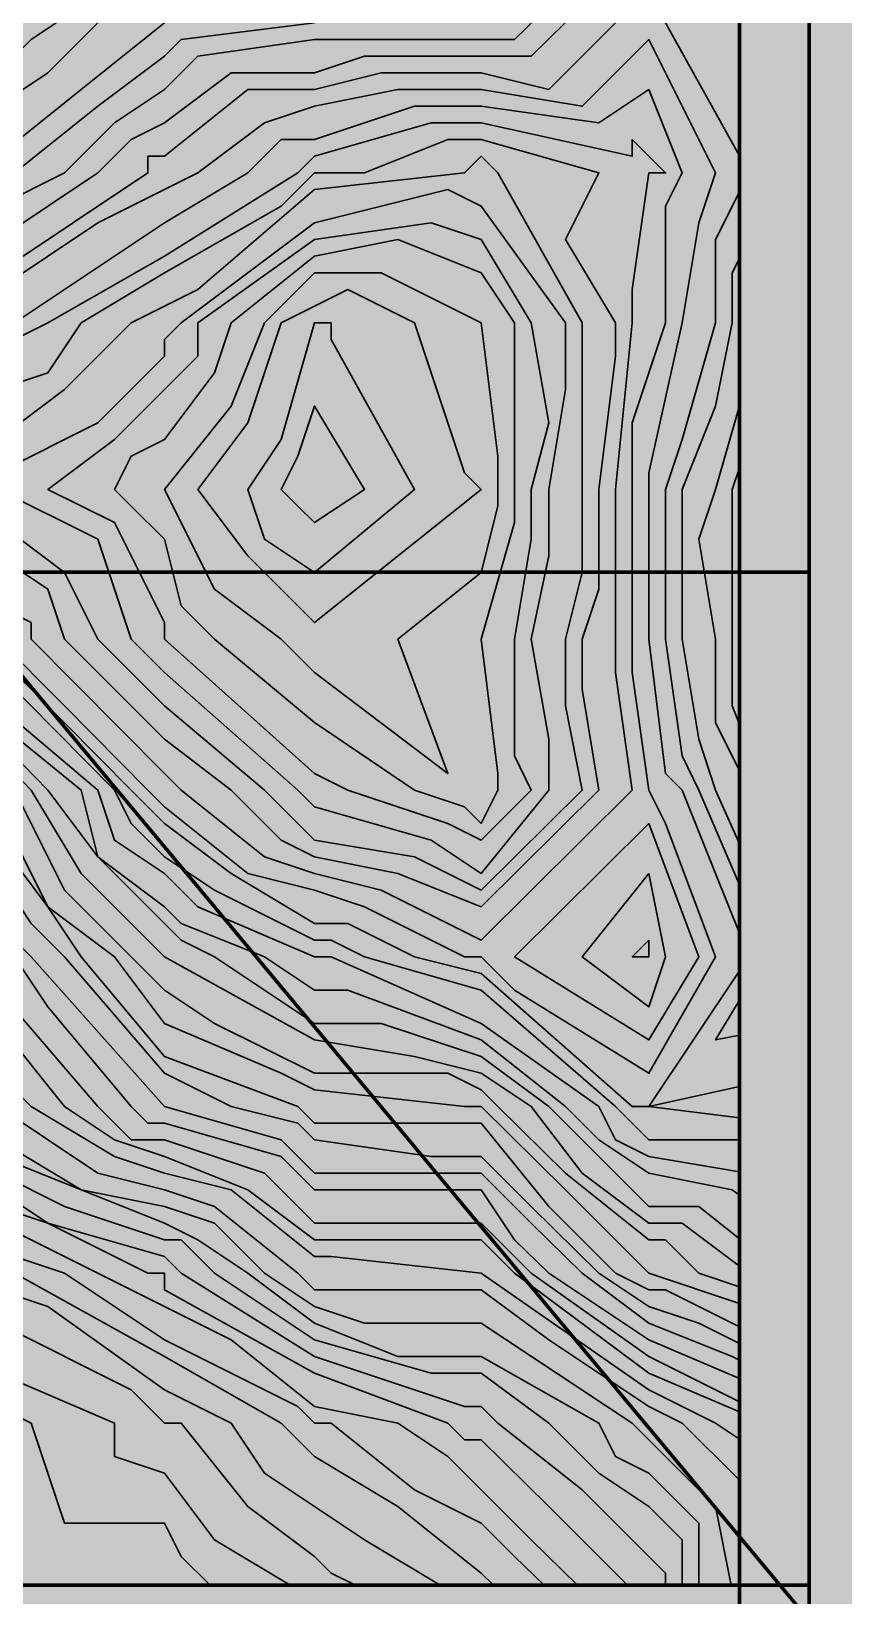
# Model space of a CAD drawing. Header units: millimetres. Extents: x 401 to 30661, y 2016 to 22119.
# Drawn here: x 8437 to 9600, y 10651 to 12890 of the extents above; entities that cross this region are included whole.
import ezdxf

# ---------------------------------------------------------------- set-up
doc = ezdxf.new("R2010")
doc.units = ezdxf.units.MM
doc.layers.add('3RD', color=140, linetype='Continuous', lineweight=25, true_color=0x7debff)
doc.layers.add('4TH DETAILS', color=125, linetype='Continuous', lineweight=15, true_color=0x39ffb0)
doc.layers.add('BACKGROUND', color=7, linetype='Continuous', true_color=0x000000)
for name, color, linetype, lineweight, true_color, transparency in [('GLOW-CYAN', 7, 'Continuous', 100, 0x7debff, 0.8), ('GLOW-CYAN-2', 7, 'Continuous', 50, 0x7debff, 0.8), ('GLOW-EMERALD-2', 7, 'Continuous', 30, 0x39ffb0, 0.8)]:
    doc.layers.add(name, color=color, linetype=linetype, lineweight=lineweight, true_color=true_color, transparency=transparency)
doc.layers.add('LAYOUT', color=83, linetype='Continuous', lineweight=50, true_color=0x7debff, plot=False)

msp = doc.modelspace()

# ---------------------------------------------------------------- hatches: boundary and pattern name
at = {"layer": 'BACKGROUND'}
h = msp.add_hatch(color=256, dxfattribs=at)
h.dxf.hatch_style = 1
h.paths.add_polyline_path([(400.723, 2015.745), (30660.634, 2015.745), (30660.634, 22119.328), (400.723, 22119.328)])

# ---------------------------------------------------------------- linework, layer by layer
at = {"layer": '3RD'}
msp.add_lwpolyline([(2050.723, 10665.853), (9450.723, 10665.853), (9450.723, 15015.853), (2050.723, 15015.853)], close=True, dxfattribs=at)
at = {"layer": '4TH DETAILS'}
for points in [[(2050.723, 10665.853), (9450.723, 10665.853), (9450.723, 15015.853), (2050.723, 15015.853)], [(9009.782, 12616.023), (8842.864, 12592.178), (8675.947, 12472.951), (8675.947, 12425.26), (8628.256, 12377.569), (8556.72, 12306.033), (8461.339, 12234.497), (8556.72, 12186.807), (8628.256, 12043.734), (8628.256, 12019.889), (8842.864, 11827.723), (8890.555, 11803.878), (9033.627, 11756.187), (9081.318, 11732.342), (9152.854, 11803.878), (9129.009, 11852.971), (9129.009, 12019.889), (9152.854, 12162.961), (9152.854, 12234.497), (9178.102, 12329.879), (9152.854, 12472.951), (9081.318, 12592.178)], [(8842.864, 12568.332), (8723.638, 12472.951), (8699.792, 12401.415), (8628.256, 12306.033), (8580.565, 12282.188), (8556.72, 12234.497), (8580.565, 12210.652), (8628.256, 12162.961), (8652.102, 12067.58), (8699.792, 12019.889), (8842.864, 11900.662), (8985.937, 11803.878), (9057.473, 11780.033), (9081.318, 11756.187), (9105.163, 11803.878), (9105.163, 11827.723), (9081.318, 12019.889), (9129.009, 12186.807), (9129.009, 12234.497), (9129.009, 12306.033), (9129.009, 12472.951), (9081.318, 12544.487), (8962.091, 12592.178)], [(8938.246, 12544.487), (9081.318, 12472.951), (9105.163, 12282.188), (9105.163, 12234.497), (9105.163, 12210.652), (9081.318, 12115.27), (8962.091, 12019.889), (9033.627, 11827.723), (8842.864, 11972.198), (8795.174, 12019.889), (8699.792, 12091.425), (8628.256, 12234.497), (8723.638, 12353.724), (8771.328, 12472.951), (8842.864, 12544.487)], [(8842.864, 12496.796), (8795.174, 12472.951), (8747.483, 12329.879), (8675.947, 12234.497), (8747.483, 12139.116), (8842.864, 12043.734), (9081.318, 12234.497), (9057.473, 12258.343), (8985.937, 12472.951), (8890.555, 12520.642)], [(8866.71, 12472.951), (8842.864, 12472.951), (8795.174, 12306.033), (8747.483, 12234.497), (8771.328, 12162.961), (8842.864, 12115.27), (8985.937, 12234.497), (8866.71, 12449.105)], [(8819.019, 12282.188), (8795.174, 12234.497), (8819.019, 12210.652), (8842.864, 12186.807), (8914.401, 12234.497), (8842.864, 12353.724)], [(9321.174, 11756.187), (9129.009, 11565.424), (9321.174, 11446.198), (9392.71, 11565.424)], [(9321.174, 11684.651), (9225.793, 11565.424), (9321.174, 11493.888), (9345.02, 11565.424)], [(9321.174, 11589.27), (9297.329, 11565.424), (9321.174, 11565.424)]]:
    msp.add_lwpolyline(points, close=True, dxfattribs=at)
for points in [[(8842.864, 12902.167), (8652.102, 12878.322), (8628.256, 12854.477), (8532.875, 12782.941), (8413.648, 12687.559), (8389.803, 12663.714), (8365.957, 12663.714), (8151.349, 12663.714), (8127.504, 12663.714), (8103.658, 12687.559), (7935.338, 12759.095), (7744.575, 12878.322), (7696.884, 12878.322), (7577.658, 12926.013)], [(7696.884, 12926.013), (7935.338, 12782.941), (8151.349, 12711.404), (8365.957, 12711.404), (8389.803, 12711.404), (8509.029, 12806.786), (8628.256, 12902.167)], [(7744.575, 12926.013), (7935.338, 12806.786), (8103.658, 12735.25), (8151.349, 12735.25), (8342.112, 12735.25), (8389.803, 12782.941), (8461.339, 12830.631), (8556.72, 12926.013)], [(7792.266, 12926.013), (7935.338, 12830.631), (8078.41, 12782.941), (8151.349, 12759.095), (8318.267, 12782.941), (8389.803, 12830.631), (8437.493, 12878.322), (8509.029, 12926.013)], [(9297.329, 12926.013), (9178.102, 12806.786), (9081.318, 12830.631), (8938.246, 12830.631), (8842.864, 12806.786), (8747.483, 12806.786), (8628.256, 12711.404), (8604.411, 12711.404), (8604.411, 12687.559), (8389.803, 12544.487)], [(9225.793, 12926.013), (9152.854, 12854.477), (9081.318, 12854.477), (8914.401, 12854.477), (8842.864, 12830.631), (8723.638, 12830.631), (8628.256, 12759.095), (8580.565, 12735.25), (8532.875, 12687.559), (8389.803, 12592.178)], [(9178.102, 12926.013), (9129.009, 12878.322), (9081.318, 12878.322), (8890.555, 12878.322), (8842.864, 12878.322), (8675.947, 12854.477), (8628.256, 12806.786), (8556.72, 12759.095), (8485.184, 12687.559), (8389.803, 12639.868)], [(9450.723, 12711.902), (9345.02, 12902.167)], [(9450.723, 11599.234), (9416.556, 11684.651), (9368.865, 11803.878), (9345.02, 11827.723), (9321.174, 12019.889), (9321.174, 12234.497), (9321.174, 12258.343), (9368.865, 12472.951), (9392.71, 12616.023), (9416.556, 12687.559), (9321.174, 12878.322), (9225.793, 12782.941), (9081.318, 12806.786), (8962.091, 12806.786), (8842.864, 12782.941), (8771.328, 12759.095), (8675.947, 12687.559), (8628.256, 12663.714), (8532.875, 12616.023), (8389.803, 12520.642)], [(8413.648, 12472.951), (8628.256, 12616.023), (8747.483, 12687.559), (8795.174, 12735.25), (8842.864, 12735.25), (8985.937, 12782.941), (9081.318, 12782.941), (9249.638, 12759.095), (9321.174, 12806.786), (9368.865, 12687.559), (9345.02, 12639.868), (9345.02, 12472.951), (9297.329, 12329.879), (9297.329, 12234.497), (9297.329, 12019.889), (9297.329, 11972.198), (9321.174, 11803.878), (9345.02, 11756.187), (9416.556, 11565.424), (9321.174, 11398.507), (9129.009, 11517.734), (9081.318, 11565.424), (9057.473, 11565.424), (8914.401, 11636.961), (8842.864, 11660.806), (8747.483, 11684.651), (8628.256, 11780.033), (8604.411, 11803.878), (8485.184, 11924.508), (8389.803, 12019.889)], [(8413.648, 12449.105), (8461.339, 12472.951), (8628.256, 12568.332), (8819.019, 12687.559), (8842.864, 12711.404), (9009.782, 12759.095), (9081.318, 12759.095), (9297.329, 12711.404), (9297.329, 12735.25), (9345.02, 12687.559), (9321.174, 12687.559), (9297.329, 12520.642), (9297.329, 12496.796), (9297.329, 12472.951), (9273.484, 12234.497), (9273.484, 12043.734), (9273.484, 12019.889), (9273.484, 11972.198), (9297.329, 11803.878), (9081.318, 11589.27), (8938.246, 11660.806), (8842.864, 11684.651), (8771.328, 11708.497), (8652.102, 11803.878), (8628.256, 11827.723), (8437.493, 12019.889), (8437.493, 12043.734), (8389.803, 12067.58)], [(8389.803, 12139.116), (8461.339, 12091.425), (8485.184, 12019.889), (8628.256, 11876.817), (8723.638, 11803.878), (8795.174, 11732.342), (8842.864, 11708.497), (8962.091, 11684.651), (9081.318, 11636.961), (9249.638, 11803.878), (9225.793, 11948.353), (9225.793, 12019.889), (9249.638, 12091.425), (9249.638, 12234.497), (9273.484, 12425.26), (9273.484, 12472.951), (9201.948, 12592.178), (9249.638, 12687.559), (9081.318, 12735.25), (9033.627, 12735.25), (8914.401, 12687.559), (8842.864, 12687.559), (8795.174, 12639.868), (8628.256, 12544.487), (8509.029, 12472.951), (8461.339, 12401.415), (8389.803, 12377.569)], [(8389.803, 12186.807), (8485.184, 12115.27), (8532.875, 12019.889), (8628.256, 11924.508), (8771.328, 11803.878), (8819.019, 11756.187), (8842.864, 11732.342), (8985.937, 11708.497), (9081.318, 11660.806), (9225.793, 11803.878), (9201.948, 11924.508), (9201.948, 12019.889), (9225.793, 12115.27), (9225.793, 12234.497), (9225.793, 12401.415), (9225.793, 12472.951), (9105.163, 12687.559), (9081.318, 12711.404), (9057.473, 12687.559), (8842.864, 12663.714), (8675.947, 12520.642), (8628.256, 12496.796), (8580.565, 12472.951), (8485.184, 12377.569), (8389.803, 12306.033)], [(8389.803, 12234.497), (8532.875, 12162.961), (8580.565, 12019.889), (8628.256, 11972.198), (8819.019, 11803.878), (8842.864, 11780.033), (9009.782, 11732.342), (9081.318, 11684.651), (9178.102, 11803.878), (9178.102, 11876.817), (9152.854, 12019.889), (9178.102, 12139.116), (9178.102, 12234.497), (9201.948, 12377.569), (9201.948, 12472.951), (9081.318, 12639.868), (9033.627, 12663.714), (8842.864, 12616.023), (8652.102, 12472.951), (8628.256, 12449.105), (8628.256, 12425.26), (8532.875, 12329.879), (8389.803, 12258.343)], [(9450.723, 11668.516), (9392.71, 11803.878), (9368.865, 11852.971), (9345.02, 12019.889), (9345.02, 12210.652), (9345.02, 12234.497), (9368.865, 12306.033), (9416.556, 12472.951), (9416.556, 12592.178), (9450.723, 12660.511)], [(9450.723, 11727.003), (9416.556, 11803.878), (9392.71, 11876.817), (9368.865, 12019.889), (9368.865, 12186.807), (9368.865, 12234.497), (9416.556, 12353.724), (9440.401, 12472.951), (9440.401, 12544.487), (9450.723, 12565.13)], [(9450.723, 11831.324), (9416.556, 11900.662), (9416.556, 12019.889), (9392.71, 12162.961), (9416.556, 12234.497), (9450.723, 12354.081)], [(9450.723, 11898.4), (9440.401, 11924.508), (9440.401, 12019.889), (9440.401, 12115.27), (9440.401, 12234.497), (9450.723, 12265.462)], [(8389.803, 11996.044), (8580.565, 11803.878), (8604.411, 11780.033), (8628.256, 11756.187), (8723.638, 11684.651), (8842.864, 11613.115), (8890.555, 11613.115), (8985.937, 11565.424), (9081.318, 11541.579), (9297.329, 11350.816), (9321.174, 11350.816), (9450.723, 11334.623)], [(8389.803, 11972.198), (8556.72, 11803.878), (8580.565, 11756.187), (8628.256, 11708.497), (8699.792, 11660.806), (8842.864, 11589.27), (8866.71, 11589.27), (8914.401, 11565.424), (9081.318, 11517.734), (9273.484, 11350.816), (9297.329, 11326.971), (9321.174, 11303.125), (9450.723, 11303.125)], [(8389.803, 11924.508), (8532.875, 11803.878), (8556.72, 11732.342), (8628.256, 11684.651), (8675.947, 11636.961), (8842.864, 11565.424), (8866.71, 11565.424), (9081.318, 11470.043), (9249.638, 11350.816), (9273.484, 11303.125), (9321.174, 11279.28), (9450.723, 11257.689)], [(8389.803, 11900.662), (8509.029, 11803.878), (8532.875, 11708.497), (8628.256, 11636.961), (8652.102, 11613.115), (8771.328, 11565.424), (8842.864, 11517.734), (8890.555, 11517.734), (9081.318, 11446.198), (9201.948, 11350.816), (9249.638, 11303.125), (9321.174, 11255.435), (9440.401, 11231.589), (9450.723, 11223.848)], [(8389.803, 11876.817), (8461.339, 11803.878), (8532.875, 11708.497), (8628.256, 11613.115), (8652.102, 11589.27), (8699.792, 11565.424), (8842.864, 11470.043), (8938.246, 11470.043), (9081.318, 11422.352), (9178.102, 11350.816), (9249.638, 11279.28), (9321.174, 11207.744), (9392.71, 11207.744), (9450.723, 11161.334)], [(9450.723, 11122.506), (9368.865, 11183.899), (9321.174, 11183.899), (9225.793, 11255.435), (9152.854, 11350.816), (9081.318, 11398.507), (8985.937, 11422.352), (8842.864, 11446.198), (8628.256, 11565.424), (8509.029, 11684.651), (8437.493, 11803.878), (8389.803, 11852.971)], [(9450.723, 11093.025), (9392.71, 11112.363), (9345.02, 11160.053), (9321.174, 11160.053), (9201.948, 11255.435), (9105.163, 11350.816), (9081.318, 11374.662), (9033.627, 11398.507), (8842.864, 11398.507), (8699.792, 11470.043), (8628.256, 11517.734), (8580.565, 11565.424), (8485.184, 11660.806), (8413.648, 11803.878)], [(9450.723, 11069.18), (9321.174, 11112.363), (9201.948, 11231.589), (9081.318, 11350.816), (9057.473, 11350.816), (8842.864, 11374.662), (8795.174, 11398.507), (8628.256, 11470.043), (8556.72, 11565.424), (8461.339, 11636.961), (8389.803, 11780.033)], [(9450.723, 11035.666), (9345.02, 11088.517), (9321.174, 11088.517), (9273.484, 11112.363), (9178.102, 11207.744), (9081.318, 11326.971), (9057.473, 11326.971), (8842.864, 11326.971), (8819.019, 11350.816), (8628.256, 11422.352), (8509.029, 11565.424), (8461.339, 11636.961), (8389.803, 11732.342)], [(9450.723, 11011.82), (9392.71, 11040.827), (9321.174, 11064.672), (9249.638, 11112.363), (9152.854, 11207.744), (9081.318, 11279.28), (9009.782, 11279.28), (8842.864, 11303.125), (8819.019, 11326.971), (8723.638, 11350.816), (8628.256, 11398.507), (8485.184, 11565.424), (8437.493, 11613.115), (8389.803, 11684.651)], [(9450.723, 10987.975), (9440.401, 10993.136), (9321.174, 11040.827), (9225.793, 11112.363), (9152.854, 11183.899), (9081.318, 11255.435), (8985.937, 11255.435), (8842.864, 11255.435), (8795.174, 11303.125), (8628.256, 11350.816), (8437.493, 11565.424), (8413.648, 11589.27)], [(9450.723, 10961.46), (9321.174, 11016.981), (9178.102, 11112.363), (9129.009, 11160.053), (9081.318, 11231.589), (8962.091, 11231.589), (8842.864, 11231.589), (8795.174, 11279.28), (8628.256, 11326.971), (8604.411, 11326.971), (8580.565, 11350.816), (8461.339, 11493.888), (8413.648, 11565.424)], [(9450.723, 11379.605), (9321.174, 11350.816), (9450.723, 11545.139)], [(9450.723, 10928.362), (9321.174, 10993.136), (9152.854, 11112.363), (9105.163, 11160.053), (9081.318, 11183.899), (8914.401, 11183.899), (8842.864, 11183.899), (8771.328, 11255.435), (8628.256, 11303.125), (8580.565, 11303.125), (8532.875, 11350.816), (8389.803, 11517.734)], [(9450.723, 11453.031), (9416.556, 11446.198), (9450.723, 11503.142)], [(9450.723, 10913.77), (9321.174, 10969.29), (9129.009, 11112.363), (9105.163, 11136.208), (9081.318, 11160.053), (8890.555, 11160.053), (8842.864, 11160.053), (8747.483, 11231.589), (8628.256, 11279.28), (8556.72, 11303.125), (8485.184, 11350.816), (8389.803, 11470.043)], [(9450.723, 10874.976), (9416.556, 10897.754), (9321.174, 10945.445), (9081.318, 11112.363), (8866.71, 11136.208), (8842.864, 11136.208), (8723.638, 11231.589), (8628.256, 11255.435), (8556.72, 11279.28), (8437.493, 11350.816), (8389.803, 11398.507)], [(9450.723, 10815.897), (9368.865, 10897.754), (9321.174, 10921.6), (9178.102, 11016.981), (9081.318, 11088.517), (8866.71, 11088.517), (8842.864, 11088.517), (8819.019, 11112.363), (8699.792, 11207.744), (8628.256, 11231.589), (8532.875, 11255.435), (8389.803, 11350.816)], [(8389.803, 11303.125), (8509.029, 11231.589), (8628.256, 11207.744), (8699.792, 11183.899), (8771.328, 11112.363), (8842.864, 11064.672), (8914.401, 11040.827), (9081.318, 11040.827), (9297.329, 10897.754), (9321.174, 10873.909), (9416.556, 10778.528), (9439.091, 10665.853)], [(8389.803, 11279.28), (8509.029, 11231.589), (8628.256, 11183.899), (8675.947, 11160.053), (8747.483, 11112.363), (8842.864, 11040.827), (8962.091, 10993.136), (9081.318, 10993.136), (9249.638, 10897.754), (9273.484, 10850.064), (9321.174, 10826.218), (9392.71, 10754.682), (9392.71, 10665.853)], [(8389.803, 11255.435), (8485.184, 11207.744), (8628.256, 11160.053), (8652.102, 11160.053), (8699.792, 11112.363), (8842.864, 11016.981), (9009.782, 10969.29), (9081.318, 10969.29), (9178.102, 10897.754), (9249.638, 10826.218), (9321.174, 10778.528), (9368.865, 10730.837), (9368.865, 10665.853)], [(8389.803, 11231.589), (8461.339, 11183.899), (8628.256, 11136.208), (8652.102, 11112.363), (8842.864, 10993.136), (9057.473, 10921.6), (9081.318, 10921.6), (9105.163, 10897.754), (9225.793, 10802.373), (9321.174, 10706.991), (9345.02, 10683.146), (9345.02, 10665.853)], [(9290.776, 10665.853), (9178.102, 10778.528), (9081.318, 10873.909), (9057.473, 10873.909), (9033.627, 10897.754), (8842.864, 10969.29), (8628.256, 11088.517), (8628.256, 11112.363), (8604.411, 11112.363), (8461.339, 11183.899), (8389.803, 11207.744), (8175.194, 11112.363), (8151.349, 11112.363), (8054.565, 10993.136), (7959.183, 10897.754), (7935.338, 10873.909), (7863.802, 10730.837), (7696.884, 10683.146), (7482.276, 10706.991), (7339.204, 10802.373), (7243.823, 10850.064), (7219.977, 10850.064), (7196.132, 10897.754)], [(9219.112, 10665.853), (9152.854, 10730.837), (9081.318, 10802.373), (9033.627, 10850.064), (8962.091, 10897.754), (8842.864, 10921.6), (8723.638, 11016.981), (8628.256, 11064.672), (8532.875, 11112.363), (8437.493, 11160.053), (8389.803, 11183.899), (8246.73, 11112.363), (8199.04, 11088.517), (8151.349, 11064.672), (8078.41, 10969.29), (7983.029, 10897.754), (7935.338, 10826.218), (7863.802, 10730.837), (7755.496, 10665.853)], [(9171.357, 10665.853), (9129.009, 10706.991), (9081.318, 10754.682), (8985.937, 10802.373), (8866.71, 10897.754), (8842.864, 10897.754), (8819.019, 10921.6), (8628.256, 11016.981), (8485.184, 11112.363), (8413.648, 11136.208), (8389.803, 11160.053), (8294.421, 11112.363), (8222.885, 11040.827), (8151.349, 11040.827), (8078.41, 10969.29), (8006.874, 10897.754), (7935.338, 10778.528), (7887.647, 10706.991), (7805.371, 10665.853)], [(9098.611, 10665.853), (9081.318, 10683.146), (8962.091, 10778.528), (8842.864, 10850.064), (8819.019, 10873.909), (8795.174, 10897.754), (8628.256, 10993.136), (8413.648, 11112.363), (8389.803, 11112.363), (8389.803, 11136.208), (8365.957, 11112.363), (8246.73, 11016.981), (8151.349, 10993.136), (8103.658, 10945.445), (8054.565, 10897.754), (7935.338, 10730.837), (7911.493, 10683.146), (7859.614, 10665.853)], [(9022.706, 10665.853), (8914.401, 10730.837), (8842.864, 10778.528), (8771.328, 10826.218), (8723.638, 10897.754), (8628.256, 10945.445), (8461.339, 11064.672), (8389.803, 11088.517), (8294.421, 10993.136), (8151.349, 10969.29), (8127.504, 10921.6), (8078.41, 10897.754), (7935.338, 10683.146), (7911.493, 10683.146), (7911.493, 10665.853)], [(8901.295, 10665.853), (8866.71, 10683.146), (8842.864, 10706.991), (8747.483, 10778.528), (8652.102, 10897.754), (8628.256, 10897.754), (8580.565, 10945.445), (8389.803, 11040.827), (8318.267, 10969.29), (8151.349, 10945.445), (8127.504, 10921.6), (8127.504, 10897.754), (7983.029, 10730.837), (7961.368, 10665.853)], [(8808.098, 10665.853), (8699.792, 10730.837), (8628.256, 10826.218), (8556.72, 10850.064), (8556.72, 10897.754), (8389.803, 10969.29), (8342.112, 10945.445), (8151.349, 10897.754), (8103.658, 10850.064), (8056.251, 10665.853)], [(8693.24, 10665.853), (8652.102, 10706.991), (8628.256, 10754.682), (8485.184, 10754.682), (8437.493, 10897.754), (8389.803, 10921.6), (8365.957, 10897.754), (8270.576, 10897.754), (8151.349, 10778.528), (8128.814, 10665.853)]]:
    msp.add_lwpolyline(points, dxfattribs=at)
at = {"layer": 'GLOW-CYAN'}
msp.add_line((9550.723, 15014.575), (9550.723, 6214.575), dxfattribs=at)
for points in [[(5800.723, 15115.853), (9550.723, 10615.853)], [(9450.723, 6115.853), (9450.723, 15115.853)], [(9550.723, 6115.853), (9550.723, 15115.853)], [(9550.723, 6115.853), (9550.723, 15115.853)], [(550.723, 12115.853), (9550.723, 12115.853)], [(550.723, 10665.853), (9550.723, 10665.853)]]:
    msp.add_lwpolyline(points, dxfattribs=at)
msp.add_lwpolyline([(18550.723, 15115.853), (9550.723, 15115.853), (9550.723, 6115.853), (18550.723, 6115.853)], close=True, dxfattribs=at)
at = {"layer": 'GLOW-CYAN-2'}
msp.add_lwpolyline([(2050.723, 10665.853), (9450.723, 10665.853), (9450.723, 15015.853), (2050.723, 15015.853)], close=True, dxfattribs=at)
at = {"layer": 'GLOW-EMERALD-2'}
for points in [[(2050.723, 10665.853), (9450.723, 10665.853), (9450.723, 15015.853), (2050.723, 15015.853)], [(9009.782, 12616.023), (8842.864, 12592.178), (8675.947, 12472.951), (8675.947, 12425.26), (8628.256, 12377.569), (8556.72, 12306.033), (8461.339, 12234.497), (8556.72, 12186.807), (8628.256, 12043.734), (8628.256, 12019.889), (8842.864, 11827.723), (8890.555, 11803.878), (9033.627, 11756.187), (9081.318, 11732.342), (9152.854, 11803.878), (9129.009, 11852.971), (9129.009, 12019.889), (9152.854, 12162.961), (9152.854, 12234.497), (9178.102, 12329.879), (9152.854, 12472.951), (9081.318, 12592.178)], [(8842.864, 12568.332), (8723.638, 12472.951), (8699.792, 12401.415), (8628.256, 12306.033), (8580.565, 12282.188), (8556.72, 12234.497), (8580.565, 12210.652), (8628.256, 12162.961), (8652.102, 12067.58), (8699.792, 12019.889), (8842.864, 11900.662), (8985.937, 11803.878), (9057.473, 11780.033), (9081.318, 11756.187), (9105.163, 11803.878), (9105.163, 11827.723), (9081.318, 12019.889), (9129.009, 12186.807), (9129.009, 12234.497), (9129.009, 12306.033), (9129.009, 12472.951), (9081.318, 12544.487), (8962.091, 12592.178)], [(8938.246, 12544.487), (9081.318, 12472.951), (9105.163, 12282.188), (9105.163, 12234.497), (9105.163, 12210.652), (9081.318, 12115.27), (8962.091, 12019.889), (9033.627, 11827.723), (8842.864, 11972.198), (8795.174, 12019.889), (8699.792, 12091.425), (8628.256, 12234.497), (8723.638, 12353.724), (8771.328, 12472.951), (8842.864, 12544.487)], [(8842.864, 12496.796), (8795.174, 12472.951), (8747.483, 12329.879), (8675.947, 12234.497), (8747.483, 12139.116), (8842.864, 12043.734), (9081.318, 12234.497), (9057.473, 12258.343), (8985.937, 12472.951), (8890.555, 12520.642)], [(8866.71, 12472.951), (8842.864, 12472.951), (8795.174, 12306.033), (8747.483, 12234.497), (8771.328, 12162.961), (8842.864, 12115.27), (8985.937, 12234.497), (8866.71, 12449.105)], [(8819.019, 12282.188), (8795.174, 12234.497), (8819.019, 12210.652), (8842.864, 12186.807), (8914.401, 12234.497), (8842.864, 12353.724)], [(9321.174, 11756.187), (9129.009, 11565.424), (9321.174, 11446.198), (9392.71, 11565.424)], [(9321.174, 11684.651), (9225.793, 11565.424), (9321.174, 11493.888), (9345.02, 11565.424)], [(9321.174, 11589.27), (9297.329, 11565.424), (9321.174, 11565.424)]]:
    msp.add_lwpolyline(points, close=True, dxfattribs=at)
for points in [[(8842.864, 12902.167), (8652.102, 12878.322), (8628.256, 12854.477), (8532.875, 12782.941), (8413.648, 12687.559), (8389.803, 12663.714), (8365.957, 12663.714), (8151.349, 12663.714), (8127.504, 12663.714), (8103.658, 12687.559), (7935.338, 12759.095), (7744.575, 12878.322), (7696.884, 12878.322), (7577.658, 12926.013)], [(7696.884, 12926.013), (7935.338, 12782.941), (8151.349, 12711.404), (8365.957, 12711.404), (8389.803, 12711.404), (8509.029, 12806.786), (8628.256, 12902.167)], [(7744.575, 12926.013), (7935.338, 12806.786), (8103.658, 12735.25), (8151.349, 12735.25), (8342.112, 12735.25), (8389.803, 12782.941), (8461.339, 12830.631), (8556.72, 12926.013)], [(7792.266, 12926.013), (7935.338, 12830.631), (8078.41, 12782.941), (8151.349, 12759.095), (8318.267, 12782.941), (8389.803, 12830.631), (8437.493, 12878.322), (8509.029, 12926.013)], [(9297.329, 12926.013), (9178.102, 12806.786), (9081.318, 12830.631), (8938.246, 12830.631), (8842.864, 12806.786), (8747.483, 12806.786), (8628.256, 12711.404), (8604.411, 12711.404), (8604.411, 12687.559), (8389.803, 12544.487)], [(9225.793, 12926.013), (9152.854, 12854.477), (9081.318, 12854.477), (8914.401, 12854.477), (8842.864, 12830.631), (8723.638, 12830.631), (8628.256, 12759.095), (8580.565, 12735.25), (8532.875, 12687.559), (8389.803, 12592.178)], [(9178.102, 12926.013), (9129.009, 12878.322), (9081.318, 12878.322), (8890.555, 12878.322), (8842.864, 12878.322), (8675.947, 12854.477), (8628.256, 12806.786), (8556.72, 12759.095), (8485.184, 12687.559), (8389.803, 12639.868)], [(9450.723, 12711.902), (9345.02, 12902.167)], [(9450.723, 11599.234), (9416.556, 11684.651), (9368.865, 11803.878), (9345.02, 11827.723), (9321.174, 12019.889), (9321.174, 12234.497), (9321.174, 12258.343), (9368.865, 12472.951), (9392.71, 12616.023), (9416.556, 12687.559), (9321.174, 12878.322), (9225.793, 12782.941), (9081.318, 12806.786), (8962.091, 12806.786), (8842.864, 12782.941), (8771.328, 12759.095), (8675.947, 12687.559), (8628.256, 12663.714), (8532.875, 12616.023), (8389.803, 12520.642)], [(8413.648, 12472.951), (8628.256, 12616.023), (8747.483, 12687.559), (8795.174, 12735.25), (8842.864, 12735.25), (8985.937, 12782.941), (9081.318, 12782.941), (9249.638, 12759.095), (9321.174, 12806.786), (9368.865, 12687.559), (9345.02, 12639.868), (9345.02, 12472.951), (9297.329, 12329.879), (9297.329, 12234.497), (9297.329, 12019.889), (9297.329, 11972.198), (9321.174, 11803.878), (9345.02, 11756.187), (9416.556, 11565.424), (9321.174, 11398.507), (9129.009, 11517.734), (9081.318, 11565.424), (9057.473, 11565.424), (8914.401, 11636.961), (8842.864, 11660.806), (8747.483, 11684.651), (8628.256, 11780.033), (8604.411, 11803.878), (8485.184, 11924.508), (8389.803, 12019.889)], [(8413.648, 12449.105), (8461.339, 12472.951), (8628.256, 12568.332), (8819.019, 12687.559), (8842.864, 12711.404), (9009.782, 12759.095), (9081.318, 12759.095), (9297.329, 12711.404), (9297.329, 12735.25), (9345.02, 12687.559), (9321.174, 12687.559), (9297.329, 12520.642), (9297.329, 12496.796), (9297.329, 12472.951), (9273.484, 12234.497), (9273.484, 12043.734), (9273.484, 12019.889), (9273.484, 11972.198), (9297.329, 11803.878), (9081.318, 11589.27), (8938.246, 11660.806), (8842.864, 11684.651), (8771.328, 11708.497), (8652.102, 11803.878), (8628.256, 11827.723), (8437.493, 12019.889), (8437.493, 12043.734), (8389.803, 12067.58)], [(8389.803, 12139.116), (8461.339, 12091.425), (8485.184, 12019.889), (8628.256, 11876.817), (8723.638, 11803.878), (8795.174, 11732.342), (8842.864, 11708.497), (8962.091, 11684.651), (9081.318, 11636.961), (9249.638, 11803.878), (9225.793, 11948.353), (9225.793, 12019.889), (9249.638, 12091.425), (9249.638, 12234.497), (9273.484, 12425.26), (9273.484, 12472.951), (9201.948, 12592.178), (9249.638, 12687.559), (9081.318, 12735.25), (9033.627, 12735.25), (8914.401, 12687.559), (8842.864, 12687.559), (8795.174, 12639.868), (8628.256, 12544.487), (8509.029, 12472.951), (8461.339, 12401.415), (8389.803, 12377.569)], [(8389.803, 12186.807), (8485.184, 12115.27), (8532.875, 12019.889), (8628.256, 11924.508), (8771.328, 11803.878), (8819.019, 11756.187), (8842.864, 11732.342), (8985.937, 11708.497), (9081.318, 11660.806), (9225.793, 11803.878), (9201.948, 11924.508), (9201.948, 12019.889), (9225.793, 12115.27), (9225.793, 12234.497), (9225.793, 12401.415), (9225.793, 12472.951), (9105.163, 12687.559), (9081.318, 12711.404), (9057.473, 12687.559), (8842.864, 12663.714), (8675.947, 12520.642), (8628.256, 12496.796), (8580.565, 12472.951), (8485.184, 12377.569), (8389.803, 12306.033)], [(8389.803, 12234.497), (8532.875, 12162.961), (8580.565, 12019.889), (8628.256, 11972.198), (8819.019, 11803.878), (8842.864, 11780.033), (9009.782, 11732.342), (9081.318, 11684.651), (9178.102, 11803.878), (9178.102, 11876.817), (9152.854, 12019.889), (9178.102, 12139.116), (9178.102, 12234.497), (9201.948, 12377.569), (9201.948, 12472.951), (9081.318, 12639.868), (9033.627, 12663.714), (8842.864, 12616.023), (8652.102, 12472.951), (8628.256, 12449.105), (8628.256, 12425.26), (8532.875, 12329.879), (8389.803, 12258.343)], [(9450.723, 11668.516), (9392.71, 11803.878), (9368.865, 11852.971), (9345.02, 12019.889), (9345.02, 12210.652), (9345.02, 12234.497), (9368.865, 12306.033), (9416.556, 12472.951), (9416.556, 12592.178), (9450.723, 12660.511)], [(9450.723, 11727.003), (9416.556, 11803.878), (9392.71, 11876.817), (9368.865, 12019.889), (9368.865, 12186.807), (9368.865, 12234.497), (9416.556, 12353.724), (9440.401, 12472.951), (9440.401, 12544.487), (9450.723, 12565.13)], [(9450.723, 11831.324), (9416.556, 11900.662), (9416.556, 12019.889), (9392.71, 12162.961), (9416.556, 12234.497), (9450.723, 12354.081)], [(9450.723, 11898.4), (9440.401, 11924.508), (9440.401, 12019.889), (9440.401, 12115.27), (9440.401, 12234.497), (9450.723, 12265.462)], [(8389.803, 11996.044), (8580.565, 11803.878), (8604.411, 11780.033), (8628.256, 11756.187), (8723.638, 11684.651), (8842.864, 11613.115), (8890.555, 11613.115), (8985.937, 11565.424), (9081.318, 11541.579), (9297.329, 11350.816), (9321.174, 11350.816), (9450.723, 11334.623)], [(8389.803, 11972.198), (8556.72, 11803.878), (8580.565, 11756.187), (8628.256, 11708.497), (8699.792, 11660.806), (8842.864, 11589.27), (8866.71, 11589.27), (8914.401, 11565.424), (9081.318, 11517.734), (9273.484, 11350.816), (9297.329, 11326.971), (9321.174, 11303.125), (9450.723, 11303.125)], [(8389.803, 11924.508), (8532.875, 11803.878), (8556.72, 11732.342), (8628.256, 11684.651), (8675.947, 11636.961), (8842.864, 11565.424), (8866.71, 11565.424), (9081.318, 11470.043), (9249.638, 11350.816), (9273.484, 11303.125), (9321.174, 11279.28), (9450.723, 11257.689)], [(8389.803, 11900.662), (8509.029, 11803.878), (8532.875, 11708.497), (8628.256, 11636.961), (8652.102, 11613.115), (8771.328, 11565.424), (8842.864, 11517.734), (8890.555, 11517.734), (9081.318, 11446.198), (9201.948, 11350.816), (9249.638, 11303.125), (9321.174, 11255.435), (9440.401, 11231.589), (9450.723, 11223.848)], [(8389.803, 11876.817), (8461.339, 11803.878), (8532.875, 11708.497), (8628.256, 11613.115), (8652.102, 11589.27), (8699.792, 11565.424), (8842.864, 11470.043), (8938.246, 11470.043), (9081.318, 11422.352), (9178.102, 11350.816), (9249.638, 11279.28), (9321.174, 11207.744), (9392.71, 11207.744), (9450.723, 11161.334)], [(9450.723, 11122.506), (9368.865, 11183.899), (9321.174, 11183.899), (9225.793, 11255.435), (9152.854, 11350.816), (9081.318, 11398.507), (8985.937, 11422.352), (8842.864, 11446.198), (8628.256, 11565.424), (8509.029, 11684.651), (8437.493, 11803.878), (8389.803, 11852.971)], [(9450.723, 11093.025), (9392.71, 11112.363), (9345.02, 11160.053), (9321.174, 11160.053), (9201.948, 11255.435), (9105.163, 11350.816), (9081.318, 11374.662), (9033.627, 11398.507), (8842.864, 11398.507), (8699.792, 11470.043), (8628.256, 11517.734), (8580.565, 11565.424), (8485.184, 11660.806), (8413.648, 11803.878)], [(9450.723, 11069.18), (9321.174, 11112.363), (9201.948, 11231.589), (9081.318, 11350.816), (9057.473, 11350.816), (8842.864, 11374.662), (8795.174, 11398.507), (8628.256, 11470.043), (8556.72, 11565.424), (8461.339, 11636.961), (8389.803, 11780.033)], [(9450.723, 11035.666), (9345.02, 11088.517), (9321.174, 11088.517), (9273.484, 11112.363), (9178.102, 11207.744), (9081.318, 11326.971), (9057.473, 11326.971), (8842.864, 11326.971), (8819.019, 11350.816), (8628.256, 11422.352), (8509.029, 11565.424), (8461.339, 11636.961), (8389.803, 11732.342)], [(9450.723, 11011.82), (9392.71, 11040.827), (9321.174, 11064.672), (9249.638, 11112.363), (9152.854, 11207.744), (9081.318, 11279.28), (9009.782, 11279.28), (8842.864, 11303.125), (8819.019, 11326.971), (8723.638, 11350.816), (8628.256, 11398.507), (8485.184, 11565.424), (8437.493, 11613.115), (8389.803, 11684.651)], [(9450.723, 10987.975), (9440.401, 10993.136), (9321.174, 11040.827), (9225.793, 11112.363), (9152.854, 11183.899), (9081.318, 11255.435), (8985.937, 11255.435), (8842.864, 11255.435), (8795.174, 11303.125), (8628.256, 11350.816), (8437.493, 11565.424), (8413.648, 11589.27)], [(9450.723, 10961.46), (9321.174, 11016.981), (9178.102, 11112.363), (9129.009, 11160.053), (9081.318, 11231.589), (8962.091, 11231.589), (8842.864, 11231.589), (8795.174, 11279.28), (8628.256, 11326.971), (8604.411, 11326.971), (8580.565, 11350.816), (8461.339, 11493.888), (8413.648, 11565.424)], [(9450.723, 11379.605), (9321.174, 11350.816), (9450.723, 11545.139)], [(9450.723, 10928.362), (9321.174, 10993.136), (9152.854, 11112.363), (9105.163, 11160.053), (9081.318, 11183.899), (8914.401, 11183.899), (8842.864, 11183.899), (8771.328, 11255.435), (8628.256, 11303.125), (8580.565, 11303.125), (8532.875, 11350.816), (8389.803, 11517.734)], [(9450.723, 11453.031), (9416.556, 11446.198), (9450.723, 11503.142)], [(9450.723, 10913.77), (9321.174, 10969.29), (9129.009, 11112.363), (9105.163, 11136.208), (9081.318, 11160.053), (8890.555, 11160.053), (8842.864, 11160.053), (8747.483, 11231.589), (8628.256, 11279.28), (8556.72, 11303.125), (8485.184, 11350.816), (8389.803, 11470.043)], [(9450.723, 10874.976), (9416.556, 10897.754), (9321.174, 10945.445), (9081.318, 11112.363), (8866.71, 11136.208), (8842.864, 11136.208), (8723.638, 11231.589), (8628.256, 11255.435), (8556.72, 11279.28), (8437.493, 11350.816), (8389.803, 11398.507)], [(9450.723, 10815.897), (9368.865, 10897.754), (9321.174, 10921.6), (9178.102, 11016.981), (9081.318, 11088.517), (8866.71, 11088.517), (8842.864, 11088.517), (8819.019, 11112.363), (8699.792, 11207.744), (8628.256, 11231.589), (8532.875, 11255.435), (8389.803, 11350.816)], [(8389.803, 11303.125), (8509.029, 11231.589), (8628.256, 11207.744), (8699.792, 11183.899), (8771.328, 11112.363), (8842.864, 11064.672), (8914.401, 11040.827), (9081.318, 11040.827), (9297.329, 10897.754), (9321.174, 10873.909), (9416.556, 10778.528), (9439.091, 10665.853)], [(8389.803, 11279.28), (8509.029, 11231.589), (8628.256, 11183.899), (8675.947, 11160.053), (8747.483, 11112.363), (8842.864, 11040.827), (8962.091, 10993.136), (9081.318, 10993.136), (9249.638, 10897.754), (9273.484, 10850.064), (9321.174, 10826.218), (9392.71, 10754.682), (9392.71, 10665.853)], [(8389.803, 11255.435), (8485.184, 11207.744), (8628.256, 11160.053), (8652.102, 11160.053), (8699.792, 11112.363), (8842.864, 11016.981), (9009.782, 10969.29), (9081.318, 10969.29), (9178.102, 10897.754), (9249.638, 10826.218), (9321.174, 10778.528), (9368.865, 10730.837), (9368.865, 10665.853)], [(8389.803, 11231.589), (8461.339, 11183.899), (8628.256, 11136.208), (8652.102, 11112.363), (8842.864, 10993.136), (9057.473, 10921.6), (9081.318, 10921.6), (9105.163, 10897.754), (9225.793, 10802.373), (9321.174, 10706.991), (9345.02, 10683.146), (9345.02, 10665.853)], [(9290.776, 10665.853), (9178.102, 10778.528), (9081.318, 10873.909), (9057.473, 10873.909), (9033.627, 10897.754), (8842.864, 10969.29), (8628.256, 11088.517), (8628.256, 11112.363), (8604.411, 11112.363), (8461.339, 11183.899), (8389.803, 11207.744), (8175.194, 11112.363), (8151.349, 11112.363), (8054.565, 10993.136), (7959.183, 10897.754), (7935.338, 10873.909), (7863.802, 10730.837), (7696.884, 10683.146), (7482.276, 10706.991), (7339.204, 10802.373), (7243.823, 10850.064), (7219.977, 10850.064), (7196.132, 10897.754)], [(9219.112, 10665.853), (9152.854, 10730.837), (9081.318, 10802.373), (9033.627, 10850.064), (8962.091, 10897.754), (8842.864, 10921.6), (8723.638, 11016.981), (8628.256, 11064.672), (8532.875, 11112.363), (8437.493, 11160.053), (8389.803, 11183.899), (8246.73, 11112.363), (8199.04, 11088.517), (8151.349, 11064.672), (8078.41, 10969.29), (7983.029, 10897.754), (7935.338, 10826.218), (7863.802, 10730.837), (7755.496, 10665.853)], [(9171.357, 10665.853), (9129.009, 10706.991), (9081.318, 10754.682), (8985.937, 10802.373), (8866.71, 10897.754), (8842.864, 10897.754), (8819.019, 10921.6), (8628.256, 11016.981), (8485.184, 11112.363), (8413.648, 11136.208), (8389.803, 11160.053), (8294.421, 11112.363), (8222.885, 11040.827), (8151.349, 11040.827), (8078.41, 10969.29), (8006.874, 10897.754), (7935.338, 10778.528), (7887.647, 10706.991), (7805.371, 10665.853)], [(9098.611, 10665.853), (9081.318, 10683.146), (8962.091, 10778.528), (8842.864, 10850.064), (8819.019, 10873.909), (8795.174, 10897.754), (8628.256, 10993.136), (8413.648, 11112.363), (8389.803, 11112.363), (8389.803, 11136.208), (8365.957, 11112.363), (8246.73, 11016.981), (8151.349, 10993.136), (8103.658, 10945.445), (8054.565, 10897.754), (7935.338, 10730.837), (7911.493, 10683.146), (7859.614, 10665.853)], [(9022.706, 10665.853), (8914.401, 10730.837), (8842.864, 10778.528), (8771.328, 10826.218), (8723.638, 10897.754), (8628.256, 10945.445), (8461.339, 11064.672), (8389.803, 11088.517), (8294.421, 10993.136), (8151.349, 10969.29), (8127.504, 10921.6), (8078.41, 10897.754), (7935.338, 10683.146), (7911.493, 10683.146), (7911.493, 10665.853)], [(8901.295, 10665.853), (8866.71, 10683.146), (8842.864, 10706.991), (8747.483, 10778.528), (8652.102, 10897.754), (8628.256, 10897.754), (8580.565, 10945.445), (8389.803, 11040.827), (8318.267, 10969.29), (8151.349, 10945.445), (8127.504, 10921.6), (8127.504, 10897.754), (7983.029, 10730.837), (7961.368, 10665.853)], [(8808.098, 10665.853), (8699.792, 10730.837), (8628.256, 10826.218), (8556.72, 10850.064), (8556.72, 10897.754), (8389.803, 10969.29), (8342.112, 10945.445), (8151.349, 10897.754), (8103.658, 10850.064), (8056.251, 10665.853)], [(8693.24, 10665.853), (8652.102, 10706.991), (8628.256, 10754.682), (8485.184, 10754.682), (8437.493, 10897.754), (8389.803, 10921.6), (8365.957, 10897.754), (8270.576, 10897.754), (8151.349, 10778.528), (8128.814, 10665.853)]]:
    msp.add_lwpolyline(points, dxfattribs=at)
at = {"layer": 'LAYOUT'}
msp.add_line((9550.723, 15014.575), (9550.723, 6214.575), dxfattribs=at)
for points in [[(5800.723, 15115.853), (9550.723, 10615.853)], [(9450.723, 6115.853), (9450.723, 15115.853)], [(9550.723, 6115.853), (9550.723, 15115.853)], [(9550.723, 6115.853), (9550.723, 15115.853)], [(550.723, 12115.853), (9550.723, 12115.853)], [(550.723, 10665.853), (9550.723, 10665.853)]]:
    msp.add_lwpolyline(points, dxfattribs=at)
msp.add_lwpolyline([(18550.723, 15115.853), (9550.723, 15115.853), (9550.723, 6115.853), (18550.723, 6115.853)], close=True, dxfattribs=at)

doc.saveas('drawing.dxf')
